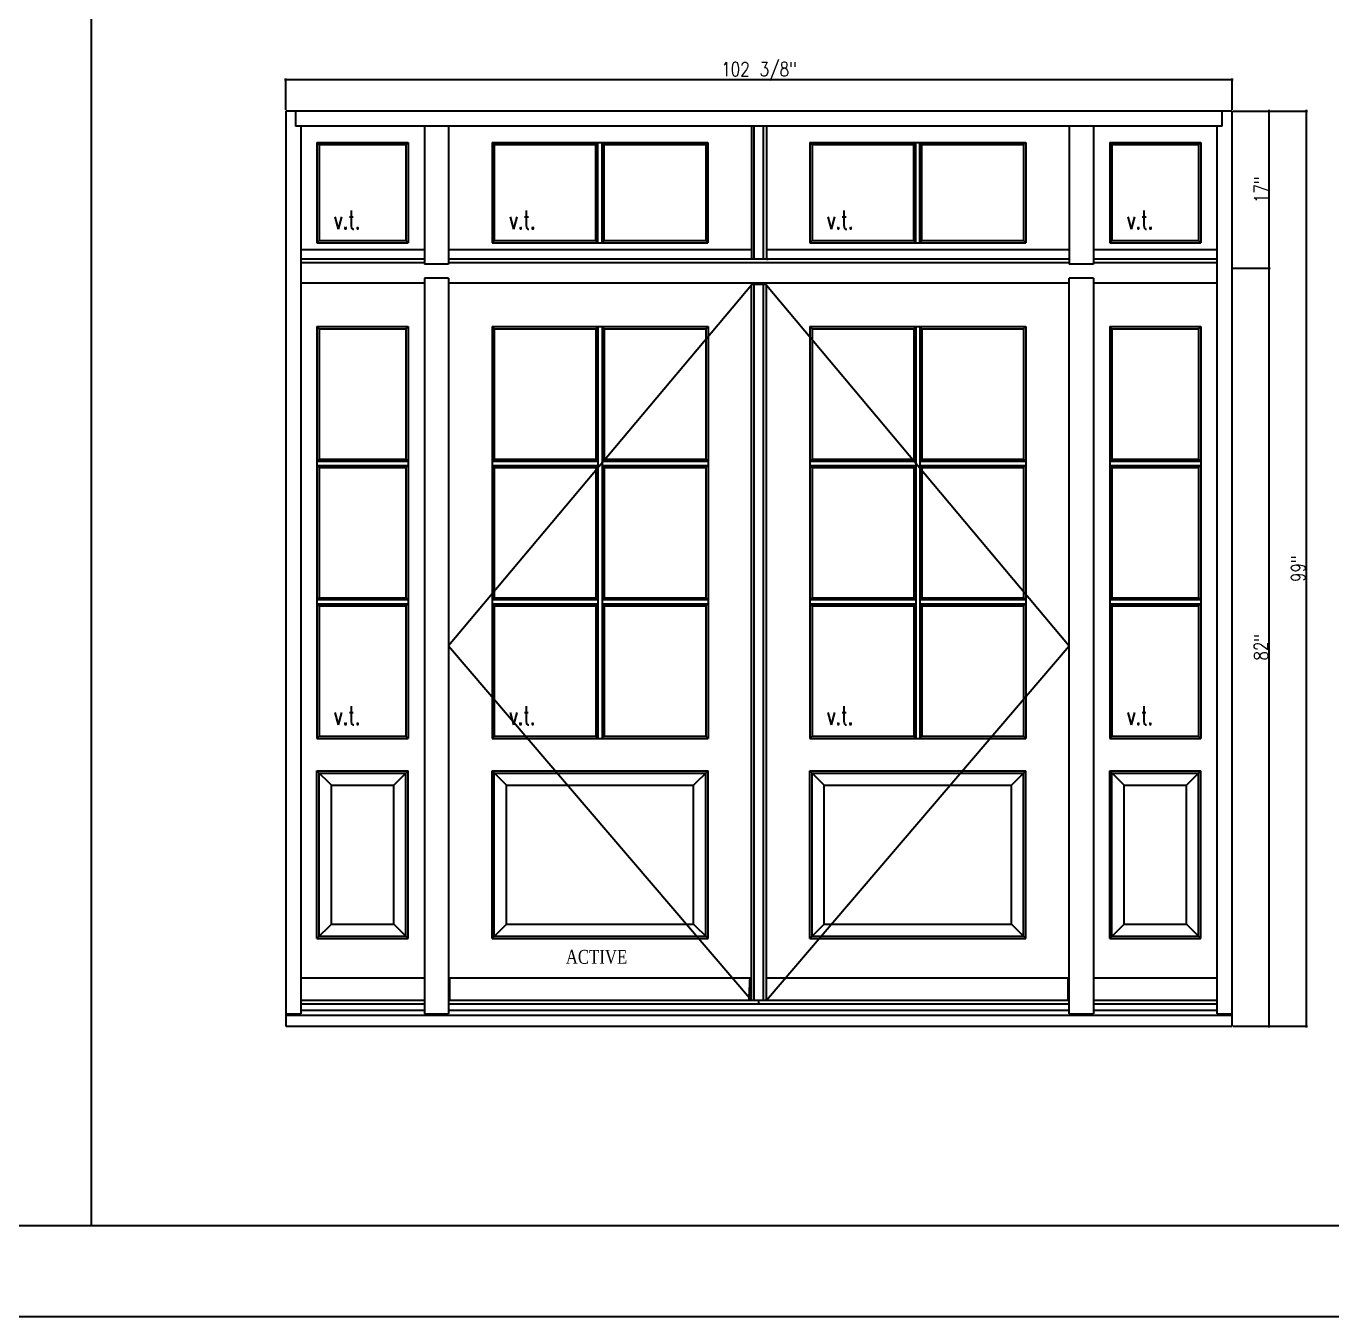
# Model space of a CAD drawing. Header units: inches. Extents: x 1985 to 11287, y 379 to 4336.
# Drawn here: x 8653 to 8794.3, y 3266.3 to 3405.9 of the extents above; entities that cross this region are included whole.
import ezdxf

# ---------------------------------------------------------------- set-up
doc = ezdxf.new("R2010")
doc.units = ezdxf.units.IN
doc.header["$MEASUREMENT"] = 0
doc.layers.get('0').update_dxf_attribs({"linetype": 'CONTINUOUS'})
doc.layers.get('Defpoints').update_dxf_attribs({"linetype": 'CONTINUOUS'})
for name, color, linetype in [('COTE1-1 99', 7, 'CONTINUOUS'), ('elevation 99', 7, 'CONTINUOUS'), ('opening side 99', 1, 'CONTINUOUS'), ('separation 99', 3, 'CONTINUOUS')]:
    doc.layers.add(name, color=color, linetype=linetype)
doc.styles.get("Standard").update_dxf_attribs({"font": 'txt.shx', "width": 0.8})
doc.styles.add('Times', font='times.ttf', dxfattribs={"width": 0.8})
doc.dimstyles.new('Elevation', dxfattribs={"dimscale": 2, "dimtxt": 0.75, "dimasz": 0.0625, "dimexe": 0.0625, "dimexo": 0.0625, "dimgap": 0.0625, "dimtad": 1, "dimdec": 5, "dimzin": 0, "dimdsep": 46, "dimlunit": 5, "dimtxsty": 'Standard', "dimblk1": 'OBLIQUE', "dimblk2": 'OBLIQUE', "dimsah": 1, "dimcen": 2, "dimdle": 0.0625, "dimclrd": 1, "dimclre": 1, "dimadec": 1, "dimazin": 0, "dimtfac": 0.375, "dimtdec": 5, "dimtmove": 0, "dimatfit": 3, "dimldrblk": 'OBLIQUE', "dimfxl": 1, "dimfrac": 2, "dimtolj": 1, "dimtzin": 0, "dimarcsym": 0})

# ---------------------------------------------------------------- blocks, each defined once
blk = doc.blocks.new('_OBLIQUE')
at = {"color": 0, "linetype": 'ByBlock'}
blk.add_line((-0.5, -0.5), (0.5, 0.5), dxfattribs=at)
blk = doc.blocks.new('*D251')
at = {"layer": 'COTE1-1 99', "color": 1, "lineweight": -2, "transparency": 16777216}
for p, q in [((8680.98, 3400.13), (8783.6, 3400.13)), ((8681.1, 3396.85), (8681.1, 3400.26)), ((8783.48, 3396.85), (8783.48, 3400.26))]:
    blk.add_line(p, q, dxfattribs=at)
at = {"layer": 'Defpoints', "color": 0, "transparency": 16777216}
for p in [(8783.48, 3400.13), (8681.1, 3396.72), (8783.48, 3396.72)]:
    blk.add_point(p, dxfattribs=at)
at = {"layer": 'COTE1-1 99', "color": 1, "lineweight": -2, "transparency": 16777216, "xscale": 0.125, "yscale": 0.125, "zscale": 0.125, "rotation": 180}
blk.add_blockref('_OBLIQUE', (8681.1, 3400.13), dxfattribs=at)
at = {"layer": 'COTE1-1 99', "color": 1, "lineweight": -2, "transparency": 16777216, "xscale": 0.125, "yscale": 0.125, "zscale": 0.125}
blk.add_blockref('_OBLIQUE', (8783.48, 3400.13), dxfattribs=at)
at = {"layer": 'COTE1-1 99', "color": 0, "transparency": 16777216, "insert": (8732.29, 3401.01), "char_height": 1.5, "attachment_point": 5}
blk.add_mtext('\\A1;102 3/8"', dxfattribs=at)
blk = doc.blocks.new('*D252')
at = {"layer": 'COTE1-1 99', "color": 1, "lineweight": -2, "transparency": 16777216}
for p, q in [((8783.6, 3396.72), (8787.6, 3396.72)), ((8787.48, 3379.6), (8787.48, 3396.85)), ((8783.6, 3379.72), (8787.6, 3379.72))]:
    blk.add_line(p, q, dxfattribs=at)
at = {"layer": 'Defpoints', "color": 0, "transparency": 16777216}
for p in [(8783.48, 3396.72), (8787.48, 3396.72), (8783.48, 3379.72)]:
    blk.add_point(p, dxfattribs=at)
at = {"layer": 'COTE1-1 99', "color": 1, "lineweight": -2, "transparency": 16777216, "xscale": 0.125, "yscale": 0.125, "zscale": 0.125}
for p, rotation in [((8787.48, 3396.72), 90), ((8787.48, 3379.72), 270)]:
    blk.add_blockref('_OBLIQUE', p, dxfattribs=dict(at, rotation=rotation))
at = {"layer": 'COTE1-1 99', "color": 0, "transparency": 16777216, "insert": (8786.6, 3388.22), "char_height": 1.5, "attachment_point": 5, "rotation": 90}
blk.add_mtext('\\A1;17"', dxfattribs=at)
blk = doc.blocks.new('*D253')
at = {"layer": 'COTE1-1 99', "color": 1, "lineweight": -2, "transparency": 16777216}
for p, q in [((8783.6, 3379.72), (8787.6, 3379.72)), ((8787.48, 3297.6), (8787.48, 3379.85)), ((8783.6, 3297.72), (8787.6, 3297.72))]:
    blk.add_line(p, q, dxfattribs=at)
at = {"layer": 'Defpoints', "color": 0, "transparency": 16777216}
for p in [(8783.48, 3379.72), (8787.48, 3379.72), (8783.48, 3297.72)]:
    blk.add_point(p, dxfattribs=at)
at = {"layer": 'COTE1-1 99', "color": 1, "lineweight": -2, "transparency": 16777216, "xscale": 0.125, "yscale": 0.125, "zscale": 0.125}
for p, rotation in [((8787.48, 3379.72), 90), ((8787.48, 3297.72), 270)]:
    blk.add_blockref('_OBLIQUE', p, dxfattribs=dict(at, rotation=rotation))
at = {"layer": 'COTE1-1 99', "color": 0, "transparency": 16777216, "insert": (8786.6, 3338.72), "char_height": 1.5, "attachment_point": 5, "rotation": 90}
blk.add_mtext('\\A1;82"', dxfattribs=at)
blk = doc.blocks.new('*D254')
at = {"layer": 'COTE1-1 99', "color": 1, "lineweight": -2, "transparency": 16777216}
for p, q in [((8783.6, 3396.72), (8791.62, 3396.72)), ((8791.5, 3297.6), (8791.5, 3396.85)), ((8783.6, 3297.72), (8791.62, 3297.72))]:
    blk.add_line(p, q, dxfattribs=at)
at = {"layer": 'Defpoints', "color": 0, "transparency": 16777216}
for p in [(8783.48, 3396.72), (8791.5, 3396.72), (8783.48, 3297.72)]:
    blk.add_point(p, dxfattribs=at)
at = {"layer": 'COTE1-1 99', "color": 1, "lineweight": -2, "transparency": 16777216, "xscale": 0.125, "yscale": 0.125, "zscale": 0.125}
for p, rotation in [((8791.5, 3396.72), 90), ((8791.5, 3297.72), 270)]:
    blk.add_blockref('_OBLIQUE', p, dxfattribs=dict(at, rotation=rotation))
at = {"layer": 'COTE1-1 99', "color": 0, "transparency": 16777216, "insert": (8790.62, 3347.22), "char_height": 1.5, "attachment_point": 5, "rotation": 90}
blk.add_mtext('\\A1;99"', dxfattribs=at)

msp = doc.modelspace()

# ---------------------------------------------------------------- linework, layer by layer
at = {"layer": 'elevation 99'}
for p, q in [((8681.10013, 3396.722979), (8681.10013, 3297.722979)), ((8783.47513, 3396.722979), (8681.10013, 3396.722979)), ((8682.16263, 3396.722979), (8682.16263, 3395.097979)), ((8782.41263, 3395.097979), (8782.41263, 3396.722979)), ((8783.47513, 3297.722979), (8783.47513, 3396.722979)), ((8696.10013, 3395.097979), (8682.16263, 3395.097979)), ((8682.72513, 3395.097979), (8682.72513, 3380.347979)), ((8696.10013, 3395.097979), (8696.10013, 3380.160479)), ((8698.72513, 3395.097979), (8696.10013, 3395.097979)), ((8698.72513, 3395.097979), (8698.72513, 3380.160479)), ((8731.47513, 3395.097979), (8698.72513, 3395.097979)), ((8731.47513, 3395.097979), (8731.47513, 3380.722979)), ((8733.10013, 3395.097979), (8731.47513, 3395.097979)), ((8731.787631, 3380.722979), (8731.787631, 3395.097979)), ((8732.787629, 3380.722979), (8732.787629, 3395.097979)), ((8733.10013, 3395.097979), (8733.10013, 3380.722979)), ((8733.28763, 3395.097979), (8733.10013, 3395.097979)), ((8765.85013, 3395.097979), (8733.28763, 3395.097979)), ((8765.85013, 3395.097979), (8765.85013, 3380.722979)), ((8765.85013, 3395.097979), (8765.85013, 3380.160479)), ((8768.47513, 3395.097979), (8765.85013, 3395.097979)), ((8768.47513, 3395.097979), (8768.47513, 3380.722979)), ((8782.41263, 3395.097979), (8768.47513, 3395.097979)), ((8768.47513, 3395.097979), (8768.47513, 3380.160479)), ((8781.85013, 3380.347979), (8781.85013, 3395.097979)), ((8684.484017, 3393.339028), (8684.484017, 3382.481903)), ((8684.484017, 3393.339028), (8694.341243, 3393.339028)), ((8684.725089, 3393.097957), (8684.484017, 3393.339028)), ((8684.725089, 3393.097957), (8684.725089, 3382.722974)), ((8684.725089, 3393.097957), (8694.100172, 3393.097957)), ((8694.341243, 3393.339028), (8694.100172, 3393.097957)), ((8694.100172, 3393.097957), (8694.100172, 3382.722974)), ((8694.341243, 3393.339028), (8694.341243, 3382.481903)), ((8703.422444, 3393.339028), (8726.777817, 3393.339028)), ((8703.422444, 3393.339028), (8703.422444, 3382.481903)), ((8703.663515, 3393.097957), (8703.422444, 3393.339028)), ((8703.663515, 3393.097957), (8714.66263, 3393.097957)), ((8703.663515, 3393.097957), (8703.663515, 3382.722974)), ((8714.66263, 3393.097957), (8714.86683, 3393.339028)), ((8714.66263, 3382.722974), (8714.66263, 3393.097957)), ((8714.86683, 3382.481903), (8714.86683, 3393.339028)), ((8715.53763, 3393.097957), (8715.33343, 3393.339028)), ((8715.33343, 3382.481903), (8715.33343, 3393.339028)), ((8715.53763, 3393.097957), (8726.536745, 3393.097957)), ((8715.53763, 3382.722974), (8715.53763, 3393.097957)), ((8726.777817, 3393.339028), (8726.536745, 3393.097957)), ((8726.536745, 3393.097957), (8726.536745, 3382.722974)), ((8726.777817, 3393.339028), (8726.777817, 3382.481903)), ((8737.797444, 3393.339028), (8761.152817, 3393.339028)), ((8737.797444, 3393.339028), (8737.797444, 3382.481903)), ((8738.038515, 3393.097957), (8737.797444, 3393.339028)), ((8738.038515, 3393.097957), (8749.03763, 3393.097957)), ((8738.038515, 3393.097957), (8738.038515, 3382.722974)), ((8749.03763, 3393.097957), (8749.24183, 3393.339028)), ((8749.03763, 3382.722974), (8749.03763, 3393.097957)), ((8749.24183, 3382.481903), (8749.24183, 3393.339028)), ((8749.91263, 3393.097957), (8749.70843, 3393.339028)), ((8749.70843, 3382.481903), (8749.70843, 3393.339028)), ((8749.91263, 3393.097957), (8760.911745, 3393.097957)), ((8749.91263, 3382.722974), (8749.91263, 3393.097957)), ((8761.152817, 3393.339028), (8760.911745, 3393.097957)), ((8760.911745, 3393.097957), (8760.911745, 3382.722974)), ((8761.152817, 3393.339028), (8761.152817, 3382.481903)), ((8770.234017, 3393.339028), (8780.091243, 3393.339028)), ((8770.234017, 3393.339028), (8770.234017, 3382.481903)), ((8770.475089, 3393.097957), (8770.234017, 3393.339028)), ((8770.475089, 3393.097957), (8779.850172, 3393.097957)), ((8770.475089, 3393.097957), (8770.475089, 3382.722974)), ((8780.091243, 3393.339028), (8779.850172, 3393.097957)), ((8779.850172, 3393.097957), (8779.850172, 3382.722974)), ((8780.091243, 3393.339028), (8780.091243, 3382.481903)), ((8696.10013, 3381.722979), (8682.72513, 3381.722979)), ((8684.484017, 3382.481903), (8684.725089, 3382.722974)), ((8684.484017, 3382.481903), (8694.341243, 3382.481903)), ((8684.725089, 3382.722974), (8694.100172, 3382.722974)), ((8694.341243, 3382.481903), (8694.100172, 3382.722974)), ((8731.47513, 3381.722979), (8698.72513, 3381.722979)), ((8703.422444, 3382.481903), (8703.663515, 3382.722974)), ((8703.422444, 3382.481903), (8726.777817, 3382.481903)), ((8703.657038, 3382.722974), (8714.66263, 3382.722974)), ((8714.66263, 3382.722974), (8714.86683, 3382.481903)), ((8715.33343, 3382.481903), (8715.53763, 3382.722974)), ((8715.53763, 3382.722974), (8726.536745, 3382.722974)), ((8726.777817, 3382.481903), (8726.536745, 3382.722974)), ((8765.85013, 3381.722979), (8733.10013, 3381.722979)), ((8737.797444, 3382.481903), (8738.038515, 3382.722974)), ((8737.797444, 3382.481903), (8761.152817, 3382.481903)), ((8738.032038, 3382.722974), (8749.03763, 3382.722974)), ((8749.03763, 3382.722974), (8749.24183, 3382.481903)), ((8749.70843, 3382.481903), (8749.91263, 3382.722974)), ((8749.91263, 3382.722974), (8760.911745, 3382.722974)), ((8761.152817, 3382.481903), (8760.911745, 3382.722974)), ((8781.85013, 3381.722979), (8768.47513, 3381.722979)), ((8770.234017, 3382.481903), (8770.475089, 3382.722974)), ((8770.234017, 3382.481903), (8780.091243, 3382.481903)), ((8770.475089, 3382.722974), (8779.850172, 3382.722974)), ((8780.091243, 3382.481903), (8779.850172, 3382.722974)), ((8681.10013, 3380.722979), (8681.10013, 3297.722979)), ((8682.72513, 3380.722979), (8682.72513, 3380.347979)), ((8696.10013, 3380.722979), (8682.72513, 3380.722979)), ((8682.72513, 3380.347979), (8696.10013, 3380.347979)), ((8682.72513, 3380.347979), (8682.72513, 3378.097979)), ((8682.72513, 3380.347979), (8682.72513, 3378.097979)), ((8698.72513, 3380.160479), (8696.10013, 3380.160479)), ((8731.47513, 3380.722979), (8698.72513, 3380.722979)), ((8731.47513, 3380.722979), (8698.72513, 3380.722979)), ((8698.72513, 3380.347979), (8731.47513, 3380.347979)), ((8733.10013, 3380.722979), (8731.47513, 3380.722979)), ((8731.47513, 3380.347979), (8733.10013, 3380.347979)), ((8733.10013, 3380.722979), (8733.28763, 3380.722979)), ((8765.85013, 3380.722979), (8733.10013, 3380.722979)), ((8765.85013, 3380.722979), (8733.10013, 3380.722979)), ((8733.10013, 3380.347979), (8765.85013, 3380.347979)), ((8768.47513, 3380.160479), (8765.85013, 3380.160479)), ((8781.85013, 3380.722979), (8768.47513, 3380.722979)), ((8768.47513, 3380.347979), (8781.85013, 3380.347979)), ((8781.85013, 3380.347979), (8781.85013, 3380.722979)), ((8781.85013, 3378.097979), (8781.85013, 3380.347979)), ((8696.10013, 3378.660479), (8696.10013, 3299.051104)), ((8698.72513, 3378.660479), (8696.10013, 3378.660479)), ((8698.72513, 3378.660479), (8698.72513, 3299.051104)), ((8765.85013, 3299.051104), (8765.85013, 3378.660479)), ((8768.47513, 3378.660479), (8765.85013, 3378.660479)), ((8768.47513, 3378.660479), (8768.47513, 3299.051104)), ((8783.47513, 3297.722979), (8783.47513, 3379.722979)), ((8696.10013, 3378.097979), (8682.72513, 3378.097979)), ((8696.10013, 3378.097979), (8682.72513, 3378.097979)), ((8682.72513, 3378.097979), (8682.72513, 3299.051104)), ((8682.72513, 3378.097979), (8682.72513, 3299.051104)), ((8733.78763, 3378.097979), (8698.72513, 3378.097979)), ((8733.78763, 3378.097979), (8698.72513, 3378.097979)), ((8765.85013, 3378.097979), (8730.78763, 3378.097979)), ((8765.85013, 3378.097979), (8730.78763, 3378.097979)), ((8733.100129, 3377.972979), (8731.475131, 3377.972979)), ((8731.475131, 3300.535473), (8731.475131, 3377.972979)), ((8733.100129, 3377.972979), (8731.475131, 3377.972979)), ((8731.787631, 3300.535473), (8731.787631, 3377.972979)), ((8731.82777, 3377.972979), (8731.82777, 3378.097979)), ((8731.82777, 3377.972979), (8731.82777, 3378.097979)), ((8731.94393, 3377.972979), (8731.94393, 3378.097979)), ((8731.94393, 3377.972979), (8731.94393, 3378.097979)), ((8732.03763, 3377.972979), (8732.03763, 3378.097979)), ((8732.03763, 3377.972979), (8732.03763, 3378.097979)), ((8732.53763, 3377.972979), (8732.53763, 3378.097979)), ((8732.53763, 3377.972979), (8732.53763, 3378.097979)), ((8732.787629, 3300.535473), (8732.787629, 3377.972979)), ((8733.100129, 3300.535473), (8733.100129, 3377.972979)), ((8781.85013, 3378.097979), (8768.47513, 3378.097979)), ((8781.85013, 3378.097979), (8768.47513, 3378.097979)), ((8781.85013, 3299.051104), (8781.85013, 3378.097979)), ((8781.85013, 3299.051104), (8781.85013, 3378.097979)), ((8684.484017, 3373.428302), (8684.725089, 3373.16043)), ((8684.484017, 3373.428302), (8694.341243, 3373.428302)), ((8684.484017, 3373.428302), (8684.484017, 3328.861307)), ((8684.725089, 3373.16043), (8694.100172, 3373.16043)), ((8684.725089, 3373.16043), (8684.725089, 3359.05693)), ((8694.100172, 3373.16043), (8694.341243, 3373.428302)), ((8694.100172, 3373.16043), (8694.100172, 3359.05693)), ((8694.341243, 3373.428302), (8694.341243, 3328.861307)), ((8703.421544, 3373.428302), (8703.421544, 3328.861307)), ((8703.421544, 3373.428302), (8726.778717, 3373.428302)), ((8703.662615, 3373.16043), (8703.421544, 3373.428302)), ((8703.662615, 3373.16043), (8703.662615, 3359.05693)), ((8703.662615, 3373.16043), (8714.66263, 3373.16043)), ((8714.66263, 3373.16043), (8714.86683, 3373.428302)), ((8714.66263, 3373.16043), (8714.66263, 3359.05693)), ((8714.86683, 3373.428302), (8714.86683, 3328.861307)), ((8715.33343, 3373.428302), (8715.33343, 3328.861307)), ((8715.33343, 3373.428302), (8715.53763, 3373.16043)), ((8715.53763, 3373.16043), (8715.53763, 3359.05693)), ((8715.53763, 3373.16043), (8726.537645, 3373.16043)), ((8726.537645, 3373.16043), (8726.778717, 3373.428302)), ((8726.537645, 3373.16043), (8726.537645, 3359.05693)), ((8726.778717, 3373.428302), (8726.778717, 3328.861307)), ((8738.037615, 3373.16043), (8737.796544, 3373.428302)), ((8737.796544, 3373.428302), (8761.153717, 3373.428302)), ((8737.796544, 3373.428302), (8737.796544, 3328.861307)), ((8738.037615, 3373.16043), (8749.03763, 3373.16043)), ((8738.037615, 3373.16043), (8738.037615, 3359.05693)), ((8749.03763, 3373.16043), (8749.24183, 3373.428302)), ((8749.03763, 3373.16043), (8749.03763, 3359.05693)), ((8749.24183, 3373.428302), (8749.24183, 3328.861307)), ((8749.70843, 3373.428302), (8749.91263, 3373.16043)), ((8749.70843, 3373.428302), (8749.70843, 3328.861307)), ((8749.91263, 3373.16043), (8760.912645, 3373.16043)), ((8749.91263, 3373.16043), (8749.91263, 3359.05693)), ((8760.912645, 3373.16043), (8761.153717, 3373.428302)), ((8760.912645, 3373.16043), (8760.912645, 3359.05693)), ((8761.153717, 3373.428302), (8761.153717, 3328.861307)), ((8770.234017, 3373.428302), (8770.475089, 3373.16043)), ((8770.234017, 3373.428302), (8780.091243, 3373.428302)), ((8770.234017, 3373.428302), (8770.234017, 3328.861307)), ((8770.475089, 3373.16043), (8779.850172, 3373.16043)), ((8770.475089, 3373.16043), (8770.475089, 3359.05693)), ((8779.850172, 3373.16043), (8780.091243, 3373.428302)), ((8779.850172, 3373.16043), (8779.850172, 3359.05693)), ((8780.091243, 3373.428302), (8780.091243, 3328.861307)), ((8684.725089, 3359.05693), (8684.484017, 3358.85273)), ((8684.484017, 3358.85273), (8694.341243, 3358.85273)), ((8684.725089, 3359.05693), (8694.100172, 3359.05693)), ((8694.100172, 3359.05693), (8694.341243, 3358.85273)), ((8703.662615, 3359.05693), (8703.421544, 3358.85273)), ((8703.421544, 3358.85273), (8714.86683, 3358.85273)), ((8703.662615, 3359.05693), (8714.66263, 3359.05693)), ((8714.66263, 3359.05693), (8714.86683, 3358.85273)), ((8715.53763, 3359.05693), (8715.33343, 3358.85273)), ((8715.33343, 3358.85273), (8726.778717, 3358.85273)), ((8715.53763, 3359.05693), (8726.537645, 3359.05693)), ((8726.537645, 3359.05693), (8726.778717, 3358.85273)), ((8738.037615, 3359.05693), (8737.796544, 3358.85273)), ((8737.796544, 3358.85273), (8749.24183, 3358.85273)), ((8738.037615, 3359.05693), (8749.03763, 3359.05693)), ((8749.03763, 3359.05693), (8749.24183, 3358.85273)), ((8749.91263, 3359.05693), (8749.70843, 3358.85273)), ((8749.70843, 3358.85273), (8761.153717, 3358.85273)), ((8749.91263, 3359.05693), (8760.912645, 3359.05693)), ((8760.912645, 3359.05693), (8761.153717, 3358.85273)), ((8770.475089, 3359.05693), (8770.234017, 3358.85273)), ((8770.234017, 3358.85273), (8780.091243, 3358.85273)), ((8770.475089, 3359.05693), (8779.850172, 3359.05693)), ((8779.850172, 3359.05693), (8780.091243, 3358.85273)), ((8684.484017, 3358.38613), (8684.725089, 3358.18193)), ((8684.484017, 3358.38613), (8694.341243, 3358.38613)), ((8684.725089, 3358.18193), (8684.725089, 3344.07843)), ((8684.725089, 3358.18193), (8694.100172, 3358.18193)), ((8694.100172, 3358.18193), (8694.341243, 3358.38613)), ((8694.100172, 3358.18193), (8694.100172, 3344.07843)), ((8703.421544, 3358.38613), (8714.86683, 3358.38613)), ((8703.662615, 3358.18193), (8703.421544, 3358.38613)), ((8703.662615, 3358.18193), (8714.66263, 3358.18193)), ((8703.662615, 3358.18193), (8703.662615, 3344.07843)), ((8714.66263, 3358.18193), (8714.86683, 3358.38613)), ((8714.66263, 3358.18193), (8714.66263, 3344.07843)), ((8715.53763, 3358.18193), (8715.33343, 3358.38613)), ((8715.33343, 3358.38613), (8726.778717, 3358.38613)), ((8715.53763, 3358.18193), (8726.537645, 3358.18193)), ((8715.53763, 3358.18193), (8715.53763, 3344.07843)), ((8726.537645, 3358.18193), (8726.778717, 3358.38613)), ((8726.537645, 3358.18193), (8726.537645, 3344.07843)), ((8738.037615, 3358.18193), (8737.796544, 3358.38613)), ((8737.796544, 3358.38613), (8749.24183, 3358.38613)), ((8738.037615, 3358.18193), (8738.037615, 3344.07843)), ((8738.037615, 3358.18193), (8749.03763, 3358.18193)), ((8749.03763, 3358.18193), (8749.24183, 3358.38613)), ((8749.03763, 3358.18193), (8749.03763, 3344.07843)), ((8749.70843, 3358.38613), (8761.153717, 3358.38613)), ((8749.91263, 3358.18193), (8749.70843, 3358.38613)), ((8749.91263, 3358.18193), (8749.91263, 3344.07843)), ((8749.91263, 3358.18193), (8760.912645, 3358.18193)), ((8760.912645, 3358.18193), (8761.153717, 3358.38613)), ((8760.912645, 3358.18193), (8760.912645, 3344.07843)), ((8770.234017, 3358.38613), (8770.475089, 3358.18193)), ((8770.234017, 3358.38613), (8780.091243, 3358.38613)), ((8770.475089, 3358.18193), (8770.475089, 3344.07843)), ((8770.475089, 3358.18193), (8779.850172, 3358.18193)), ((8779.850172, 3358.18193), (8780.091243, 3358.38613)), ((8779.850172, 3358.18193), (8779.850172, 3344.07843)), ((8684.484017, 3343.87423), (8684.725089, 3344.07843)), ((8684.484017, 3343.87423), (8694.341243, 3343.87423)), ((8684.725089, 3343.207879), (8684.484017, 3343.412079)), ((8684.484017, 3343.412079), (8694.341243, 3343.412079)), ((8684.725089, 3344.07843), (8694.100172, 3344.07843)), ((8694.100172, 3344.07843), (8694.341243, 3343.87423)), ((8694.100172, 3343.207879), (8694.341243, 3343.412079)), ((8703.662615, 3344.07843), (8703.421544, 3343.87423)), ((8703.421544, 3343.87423), (8714.86683, 3343.87423)), ((8703.421544, 3343.412079), (8714.86683, 3343.412079)), ((8703.662615, 3344.07843), (8714.66263, 3344.07843)), ((8715.33343, 3343.87423), (8726.778717, 3343.87423)), ((8715.33343, 3343.412079), (8726.778717, 3343.412079)), ((8715.53763, 3344.07843), (8726.537645, 3344.07843)), ((8726.537645, 3344.07843), (8726.778717, 3343.87423)), ((8726.537645, 3343.207879), (8726.778717, 3343.412079)), ((8738.037615, 3344.07843), (8737.796544, 3343.87423)), ((8737.796544, 3343.87423), (8749.24183, 3343.87423)), ((8737.796544, 3343.412079), (8749.24183, 3343.412079)), ((8738.037615, 3344.07843), (8749.03763, 3344.07843)), ((8749.70843, 3343.87423), (8761.153717, 3343.87423)), ((8749.70843, 3343.412079), (8761.153717, 3343.412079)), ((8749.91263, 3344.07843), (8760.912645, 3344.07843)), ((8760.912645, 3344.07843), (8761.153717, 3343.87423)), ((8760.912645, 3343.207879), (8761.153717, 3343.412079)), ((8770.234017, 3343.87423), (8770.475089, 3344.07843)), ((8770.234017, 3343.87423), (8780.091243, 3343.87423)), ((8770.475089, 3343.207879), (8770.234017, 3343.412079)), ((8770.234017, 3343.412079), (8780.091243, 3343.412079)), ((8770.475089, 3344.07843), (8779.850172, 3344.07843)), ((8779.850172, 3344.07843), (8780.091243, 3343.87423)), ((8779.850172, 3343.207879), (8780.091243, 3343.412079)), ((8684.725089, 3343.207879), (8684.725089, 3329.102379)), ((8684.725089, 3343.207879), (8694.100172, 3343.207879)), ((8694.100172, 3343.207879), (8694.100172, 3329.102379)), ((8703.662615, 3343.207879), (8714.66263, 3343.207879)), ((8703.662615, 3343.207879), (8703.662615, 3329.102379)), ((8714.66263, 3343.207879), (8714.66263, 3329.102379)), ((8715.53763, 3343.207879), (8715.53763, 3329.102379)), ((8715.53763, 3343.207879), (8726.537645, 3343.207879)), ((8726.537645, 3343.207879), (8726.537645, 3329.102379)), ((8738.037615, 3343.207879), (8738.037615, 3329.102379)), ((8738.037615, 3343.207879), (8749.03763, 3343.207879)), ((8749.03763, 3343.207879), (8749.03763, 3329.102379)), ((8749.91263, 3343.207879), (8760.912645, 3343.207879)), ((8749.91263, 3343.207879), (8749.91263, 3329.102379)), ((8760.912645, 3343.207879), (8760.912645, 3329.102379)), ((8770.475089, 3343.207879), (8770.475089, 3329.102379)), ((8770.475089, 3343.207879), (8779.850172, 3343.207879)), ((8779.850172, 3343.207879), (8779.850172, 3329.102379)), ((8684.484017, 3328.861307), (8684.725089, 3329.102379)), ((8684.725089, 3329.102379), (8694.100172, 3329.102379)), ((8694.341243, 3328.861307), (8694.100172, 3329.102379)), ((8703.421544, 3328.861307), (8703.662615, 3329.102379)), ((8703.662615, 3329.102379), (8714.66263, 3329.102379)), ((8714.66263, 3329.102379), (8714.86683, 3328.861307)), ((8715.53763, 3329.102379), (8715.33343, 3328.861307)), ((8715.53763, 3329.102379), (8726.537645, 3329.102379)), ((8726.778717, 3328.861307), (8726.537645, 3329.102379)), ((8737.796544, 3328.861307), (8738.037615, 3329.102379)), ((8738.037615, 3329.102379), (8749.03763, 3329.102379)), ((8749.03763, 3329.102379), (8749.24183, 3328.861307)), ((8749.91263, 3329.102379), (8749.70843, 3328.861307)), ((8749.91263, 3329.102379), (8760.912645, 3329.102379)), ((8761.153717, 3328.861307), (8760.912645, 3329.102379)), ((8770.234017, 3328.861307), (8770.475089, 3329.102379)), ((8770.475089, 3329.102379), (8779.850172, 3329.102379)), ((8780.091243, 3328.861307), (8779.850172, 3329.102379)), ((8684.484017, 3328.861307), (8694.341243, 3328.861307)), ((8703.421544, 3328.861307), (8726.778717, 3328.861307)), ((8737.796544, 3328.861307), (8761.153717, 3328.861307)), ((8770.234017, 3328.861307), (8780.091243, 3328.861307)), ((8684.484017, 3325.34345), (8694.341243, 3325.34345)), ((8686.037589, 3323.789829), (8684.484017, 3325.34345)), ((8684.484017, 3307.231868), (8684.484017, 3325.34345)), ((8684.725089, 3325.102329), (8694.100172, 3325.102329)), ((8684.725089, 3307.472939), (8684.725089, 3325.102329)), ((8692.787672, 3323.789829), (8694.341243, 3325.34345)), ((8694.100172, 3307.472939), (8694.100172, 3325.102329)), ((8694.341243, 3307.231868), (8694.341243, 3325.34345)), ((8703.421485, 3325.34345), (8726.778761, 3325.34345)), ((8703.421485, 3307.231868), (8703.421485, 3325.34345)), ((8704.975056, 3323.789829), (8703.421485, 3325.34345)), ((8703.662556, 3325.102329), (8726.537689, 3325.102329)), ((8703.662556, 3307.472939), (8703.662556, 3325.102329)), ((8726.778761, 3325.34345), (8725.225189, 3323.789829)), ((8726.537689, 3307.472939), (8726.537689, 3325.102329)), ((8726.778761, 3307.231868), (8726.778761, 3325.34345)), ((8739.350056, 3323.789829), (8737.796485, 3325.34345)), ((8737.796485, 3307.231868), (8737.796485, 3325.34345)), ((8737.796485, 3325.34345), (8761.153761, 3325.34345)), ((8738.037556, 3307.472939), (8738.037556, 3325.102329)), ((8738.037556, 3325.102329), (8760.912689, 3325.102329)), ((8761.153761, 3325.34345), (8759.600189, 3323.789829)), ((8760.912689, 3307.472939), (8760.912689, 3325.102329)), ((8761.153761, 3307.231868), (8761.153761, 3325.34345)), ((8770.234017, 3325.34345), (8780.091243, 3325.34345)), ((8771.787589, 3323.789829), (8770.234017, 3325.34345)), ((8770.234017, 3307.231868), (8770.234017, 3325.34345)), ((8770.475089, 3325.102329), (8779.850172, 3325.102329)), ((8770.475089, 3307.472939), (8770.475089, 3325.102329)), ((8778.537672, 3323.789829), (8780.091243, 3325.34345)), ((8779.850172, 3307.472939), (8779.850172, 3325.102329)), ((8780.091243, 3307.231868), (8780.091243, 3325.34345)), ((8686.037589, 3323.789829), (8692.787672, 3323.789829)), ((8686.037589, 3308.785439), (8686.037589, 3323.789829)), ((8692.787672, 3308.785439), (8692.787672, 3323.789829)), ((8704.975056, 3323.789829), (8725.225189, 3323.789829)), ((8704.975056, 3308.785439), (8704.975056, 3323.789829)), ((8725.225189, 3308.785439), (8725.225189, 3323.789829)), ((8739.350056, 3308.785439), (8739.350056, 3323.789829)), ((8739.350056, 3323.789829), (8759.600189, 3323.789829)), ((8759.600189, 3308.785439), (8759.600189, 3323.789829)), ((8771.787589, 3323.789829), (8778.537672, 3323.789829)), ((8771.787589, 3308.785439), (8771.787589, 3323.789829)), ((8778.537672, 3308.785439), (8778.537672, 3323.789829)), ((8684.484017, 3307.231868), (8686.037589, 3308.785439)), ((8686.037589, 3308.785439), (8692.787672, 3308.785439)), ((8692.787672, 3308.785439), (8694.341243, 3307.231868)), ((8703.421485, 3307.231868), (8704.975056, 3308.785439)), ((8704.975056, 3308.785439), (8725.225189, 3308.785439)), ((8726.778761, 3307.231868), (8725.225189, 3308.785439)), ((8737.796485, 3307.231868), (8739.350056, 3308.785439)), ((8739.350056, 3308.785439), (8759.600189, 3308.785439)), ((8761.153761, 3307.231868), (8759.600189, 3308.785439)), ((8770.234017, 3307.231868), (8771.787589, 3308.785439)), ((8771.787589, 3308.785439), (8778.537672, 3308.785439)), ((8778.537672, 3308.785439), (8780.091243, 3307.231868)), ((8684.484017, 3307.231868), (8694.341243, 3307.231868)), ((8684.725089, 3307.472939), (8694.100172, 3307.472939)), ((8703.421485, 3307.231868), (8726.778761, 3307.231868)), ((8703.662556, 3307.472939), (8726.537689, 3307.472939)), ((8737.796485, 3307.231868), (8761.153761, 3307.231868)), ((8738.037556, 3307.472939), (8760.912689, 3307.472939)), ((8770.234017, 3307.231868), (8780.091243, 3307.231868)), ((8770.475089, 3307.472939), (8779.850172, 3307.472939)), ((8696.10013, 3302.910473), (8682.72513, 3302.910473)), ((8696.10013, 3302.910473), (8682.72513, 3302.910473)), ((8698.85013, 3300.535473), (8698.85013, 3302.910473)), ((8731.32777, 3302.910473), (8698.85013, 3302.910473)), ((8698.85013, 3300.535473), (8698.85013, 3302.910473)), ((8731.32777, 3302.910473), (8698.85013, 3302.910473)), ((8731.32777, 3300.535473), (8731.32777, 3302.910473)), ((8731.32777, 3300.535473), (8731.32777, 3302.910473)), ((8765.72513, 3302.910473), (8733.100129, 3302.910473)), ((8765.72513, 3302.910473), (8733.100129, 3302.910473)), ((8765.72513, 3300.535473), (8765.72513, 3302.910473)), ((8765.72513, 3300.535473), (8765.72513, 3302.910473)), ((8781.85013, 3302.910473), (8768.47513, 3302.910473)), ((8781.85013, 3302.910473), (8768.47513, 3302.910473)), ((8682.72513, 3300.535473), (8696.10013, 3300.535473)), ((8682.72513, 3300.535473), (8696.10013, 3300.535473)), ((8682.72513, 3300.143855), (8696.10013, 3300.143855)), ((8682.72513, 3300.143855), (8696.10013, 3300.143855)), ((8682.72513, 3299.472973), (8696.10013, 3299.472973)), ((8698.72513, 3300.535473), (8765.85013, 3300.535473)), ((8698.72513, 3300.535473), (8765.85013, 3300.535473)), ((8698.72513, 3300.143855), (8765.85013, 3300.143855)), ((8698.72513, 3300.143855), (8765.85013, 3300.143855)), ((8698.72513, 3299.472973), (8765.85013, 3299.472973)), ((8731.20277, 3300.722973), (8731.20277, 3300.535473)), ((8731.20277, 3300.722973), (8731.20277, 3300.535473)), ((8731.241013, 3300.535473), (8731.250438, 3300.660473)), ((8731.241013, 3300.535473), (8731.250438, 3300.660473)), ((8731.250438, 3300.660473), (8731.261066, 3300.535473)), ((8731.250438, 3300.660473), (8731.261066, 3300.535473)), ((8732.28763, 3300.143855), (8732.28763, 3300.535473)), ((8732.28763, 3300.143855), (8732.28763, 3300.535473)), ((8768.47513, 3300.535473), (8781.85013, 3300.535473)), ((8768.47513, 3300.535473), (8781.85013, 3300.535473)), ((8768.47513, 3300.143855), (8781.85013, 3300.143855)), ((8768.47513, 3300.143855), (8781.85013, 3300.143855)), ((8768.47513, 3299.472973), (8781.85013, 3299.472973)), ((8681.10013, 3299.051104), (8682.72513, 3299.051104)), ((8681.10013, 3299.051104), (8682.72513, 3299.051104)), ((8681.10013, 3298.910479), (8783.47513, 3298.910479)), ((8681.10013, 3298.910479), (8783.47513, 3298.910479)), ((8696.10013, 3299.051104), (8698.72513, 3299.051104)), ((8696.10013, 3299.051104), (8698.72513, 3299.051104)), ((8765.85013, 3299.051104), (8768.47513, 3299.051104)), ((8765.85013, 3299.051104), (8768.47513, 3299.051104)), ((8781.85013, 3299.051104), (8783.47513, 3299.051104)), ((8781.85013, 3299.051104), (8783.47513, 3299.051104)), ((8681.10013, 3297.722979), (8783.47513, 3297.722979)), ((8681.10013, 3297.722979), (8783.47513, 3297.722979))]:
    msp.add_line(p, q, dxfattribs=at)
at = {"layer": 'elevation 99', "color": 7}
for p, q in [((8703.662615, 3343.207879), (8703.421544, 3343.412079)), ((8714.66263, 3344.07843), (8714.86683, 3343.87423)), ((8714.66263, 3343.207879), (8714.86683, 3343.412079)), ((8715.53763, 3344.07843), (8715.33343, 3343.87423)), ((8715.53763, 3343.207879), (8715.33343, 3343.412079)), ((8738.037615, 3343.207879), (8737.796544, 3343.412079)), ((8749.03763, 3344.07843), (8749.24183, 3343.87423)), ((8749.03763, 3343.207879), (8749.24183, 3343.412079)), ((8749.91263, 3344.07843), (8749.70843, 3343.87423)), ((8749.91263, 3343.207879), (8749.70843, 3343.412079))]:
    msp.add_line(p, q, dxfattribs=at)
at = {"layer": 'elevation 99'}
for centre, radius, start, end in [((8713.162307, 3302.645715), 18.140881, 354.32963932, 0.35560171), ((8713.162307, 3302.645715), 18.140881, 354.32963932, 0.35560171), ((8731.714317, 3302.769017), 0.411617, 159.90001428, 181.49147604), ((8731.714317, 3302.769017), 0.411617, 159.90001428, 181.49147604), ((8733.860302, 3300.551062), 2.663087, 173.48326078, 176.29878354), ((8733.860302, 3300.551062), 2.663087, 173.48326078, 176.29878354)]:
    msp.add_arc(centre, radius, start, end, dxfattribs=at)
at = {"layer": 'opening side 99', "color": 1}
for p, q in [((8731.66263, 3378.097979), (8698.72513, 3338.887041)), ((8732.91323, 3378.097979), (8765.85073, 3338.887041)), ((8698.72513, 3338.887041), (8731.475131, 3300.535473)), ((8733.100129, 3300.535473), (8765.85013, 3338.887041))]:
    msp.add_line(p, q, dxfattribs=at)
at = {"layer": 'separation 99'}
for p, q in [((8660.045601, 3764.575732), (8660.045601, 3276.128059)), ((9943.552213, 3276.128059), (7685.752407, 3276.128059))]:
    msp.add_line(p, q, dxfattribs=at)
msp.add_lwpolyline([(9954.635727, 3266.28393), (7087.963638, 3266.28393), (7087.963638, 4336.37128), (9954.635727, 4336.37128)], close=True, dxfattribs=at)

# ---------------------------------------------------------------- texts
at = {"layer": 'elevation 99', "width": 0.7}
for p in [(8686.3106, 3383.968238), (8705.248127, 3383.968238), (8739.623127, 3383.968238), (8772.0606, 3383.968238), (8686.305023, 3330.347642), (8705.24255, 3330.347642), (8739.61755, 3330.347642), (8772.055023, 3330.347642)]:
    msp.add_text('v.t.', height=2, dxfattribs=at).set_placement(p)
at = {"layer": 'opening side 99', "color": 1, "insert": (8711.397075, 3305.983054), "char_height": 1.5, "width": 15.987, "attachment_point": 1, "style": 'Times'}
msp.add_mtext('ACTIVE', dxfattribs=at)

# ---------------------------------------------------------------- dimensions: what is measured, and where the dimension line sits
at = {"layer": 'COTE1-1 99'}
dim = msp.add_linear_dim(base=(8783.47513, 3400.130656), p1=(8681.10013, 3396.722979), p2=(8783.47513, 3396.722979), dimstyle='Elevation', override={"dimtxt": 0.75, "dimdec": 5, "dimlunit": 5, "dimpost": '"'}, dxfattribs=at)
dim.commit()
dim.dimension.update_dxf_attribs({"geometry": '*D251', "text_midpoint": (8732.28763, 3401.005656)})
for base, p1, p2, override, picture, middle in [((8787.478684, 3396.722979), (8783.47513, 3379.722979), (8783.47513, 3396.722979), {"dimtxt": 0.75, "dimdec": 5, "dimlunit": 5, "dimpost": '"'}, '*D252', (8786.603684, 3388.222979)), ((8791.499289, 3396.722979), (8783.47513, 3297.722979), (8783.47513, 3396.722979), {"dimpost": '"'}, '*D254', (8790.624289, 3347.222979)), ((8787.478684, 3379.722979), (8783.47513, 3297.722979), (8783.47513, 3379.722979), {"dimtxt": 0.75, "dimdec": 5, "dimlunit": 5, "dimpost": '"'}, '*D253', (8786.603684, 3338.722979))]:
    dim = msp.add_linear_dim(base=base, p1=p1, p2=p2, angle=90, dimstyle='Elevation', override=override, dxfattribs=at)
    dim.commit()
    dim.dimension.update_dxf_attribs({"geometry": picture, "text_midpoint": middle})

doc.saveas('drawing.dxf')
